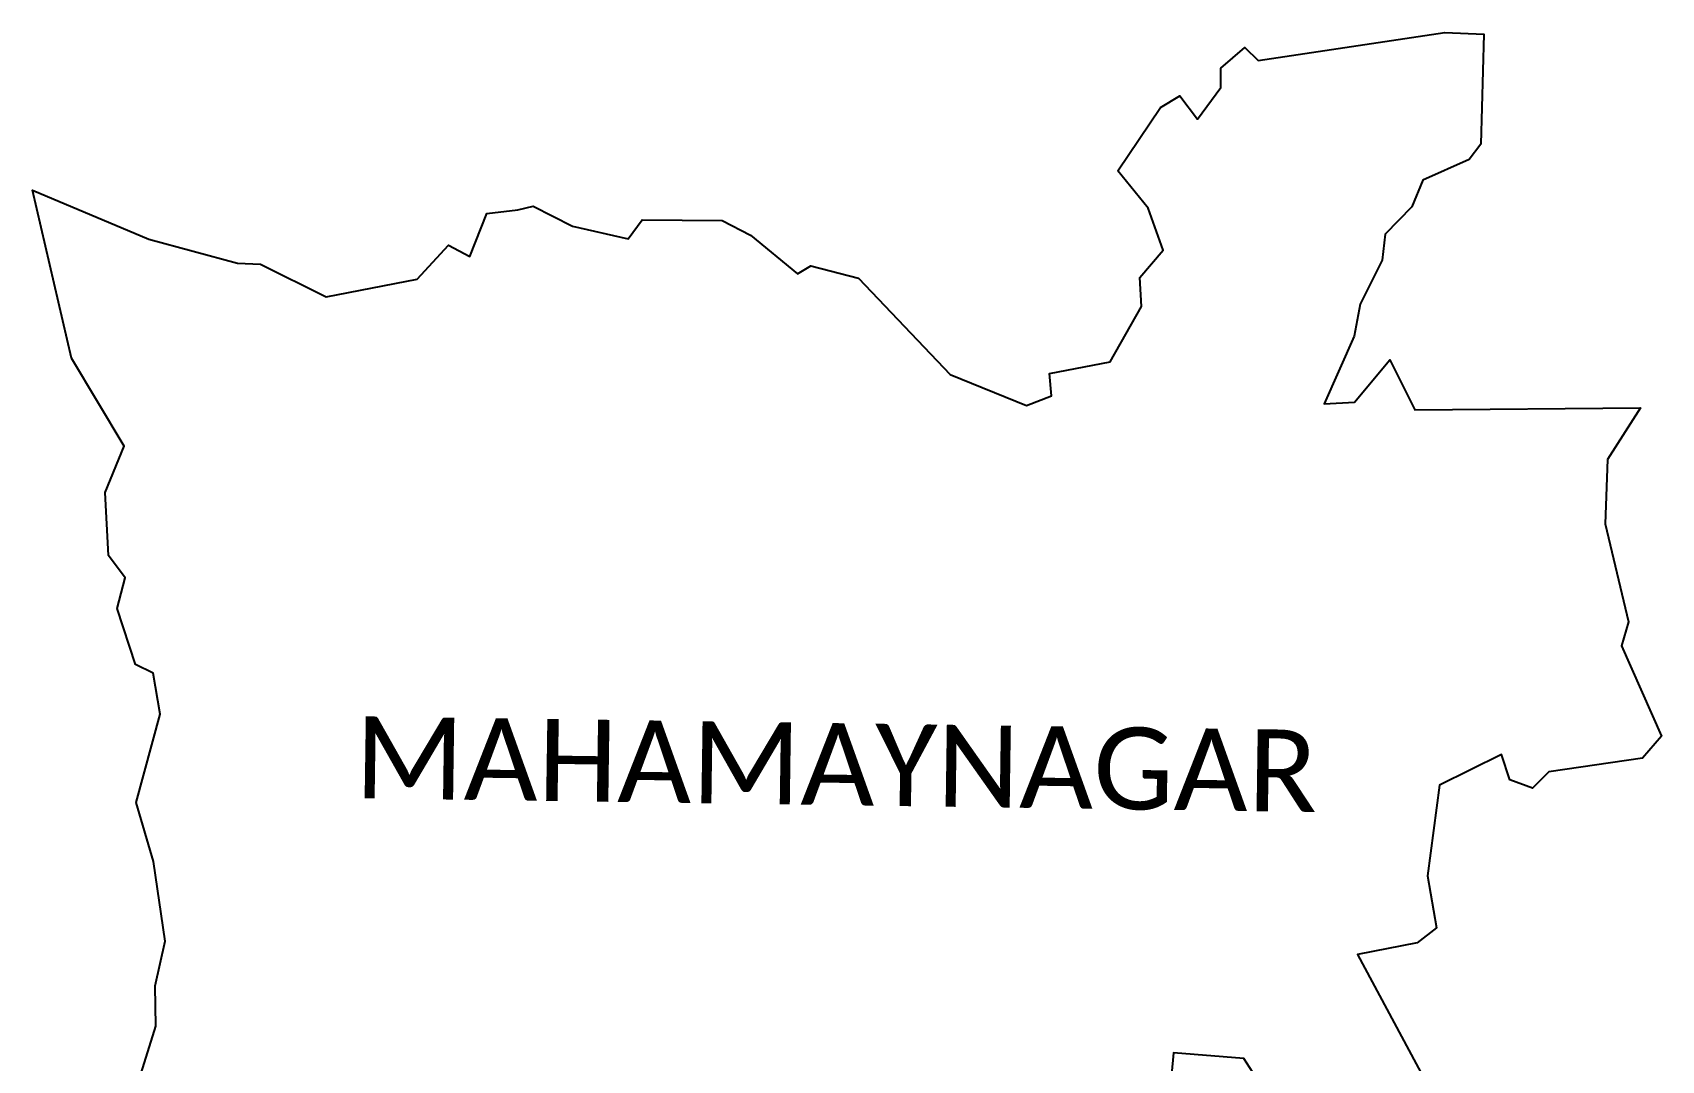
# Model space of a CAD drawing. Header units: metres. Extents: x 299794 to 303787, y 1953610 to 1957737.
# Drawn here: x 301348 to 303787, y 1955327 to 1956866 of the extents above; entities that cross this region are included whole.
import ezdxf

# ---------------------------------------------------------------- set-up
doc = ezdxf.new("R2010")
doc.units = ezdxf.units.M
doc.header["$MEASUREMENT"] = 0
doc.layers.add('VILLAGE NAME', color=250, linetype='Continuous')
doc.styles.get("Standard").update_dxf_attribs({"font": 'simplex.shx'})

msp = doc.modelspace()

# ---------------------------------------------------------------- linework, layer by layer
at = {"color": 6, "flags": 128}
for points in [[(301787.8, 1956470.3), (301924, 1956497.1), (301971.3, 1956547.9), (302003.1, 1956530.8), (302028.3, 1956595), (302075.1, 1956600.7), (302098.1, 1956606.4), (302156.6, 1956576.4), (302240.2, 1956557.4), (302261.2, 1956585.9), (302381.1, 1956584.7), (302423.3, 1956563), (302493.9, 1956505), (302513.8, 1956517), (302584.8, 1956498.6), (302722.1, 1956354.3), (302836.6, 1956307.8), (302874.2, 1956322.1), (302871, 1956355.7), (302961.9, 1956373.2), (303008.6, 1956456.1), (303006.5, 1956499.4), (303041.3, 1956540.2), (303018.8, 1956603.4), (302973.6, 1956659.2), (303037.3, 1956754.1), (303066.4, 1956771.3), (303092.7, 1956736.4), (303127.7, 1956784), (303127.6, 1956813.1), (303163.6, 1956843.8), (303183.5, 1956824.2), (303463.1, 1956866.2), (303521.4, 1956863.7), (303516.9, 1956698.8), (303499.6, 1956675.9), (303430.2, 1956645.3), (303413.6, 1956605), (303373.8, 1956564.4), (303369.2, 1956525.5), (303336.1, 1956459.6), (303327.2, 1956411.3), (303282.5, 1956310.2), (303327.7, 1956312.6), (303380.6, 1956376.1), (303418, 1956301.4), (303756.1, 1956304.4), (303706.5, 1956226.8), (303703.3, 1956130.7), (303737.9, 1955983.8), (303727.4, 1955947.7), (303787.3, 1955812.4), (303759.2, 1955779.4), (303618.8, 1955758.9), (303594.2, 1955734.4), (303560.3, 1955747.3), (303548.1, 1955784.8), (303454.9, 1955739.1), (303436.9, 1955603.4), (303450.4, 1955525.6), (303421.6, 1955502.8), (303332.3, 1955485.7), (303441.8, 1955281)], [(301488.7, 1955237.4), (301532.8, 1955378.4), (301531.7, 1955438.8), (301546.8, 1955505.5), (301529.4, 1955625), (301503.2, 1955713), (301539.1, 1955845.2), (301529, 1955906.8), (301502.3, 1955920), (301475.1, 1956003.6), (301487.1, 1956049.5), (301461.8, 1956083.2), (301457.2, 1956177.4), (301485.4, 1956246.9), (301406.5, 1956378.7), (301348.3, 1956630), (301522.6, 1956556.7), (301655.2, 1956520.7), (301689.4, 1956519.3)], [(301689.4, 1956519.3), (301787.8, 1956470.3)], [(303184.5, 1955295), (303162, 1955330), (303056.9, 1955338.5), (303051.4, 1955278.8)]]:
    msp.add_lwpolyline(points, dxfattribs=at)

# ---------------------------------------------------------------- texts
at = {"layer": 'VILLAGE NAME', "insert": (301831.7, 1955842.4), "char_height": 122.778, "attachment_point": 1, "rotation": 359.1736}
msp.add_mtext_dynamic_manual_height_columns('{\\fCalibri|b0|i0|c0|p34;MAHAMAYNAGAR}', width=133.314, gutter_width=613.9, heights=[0], dxfattribs=at)

doc.saveas('drawing.dxf')
